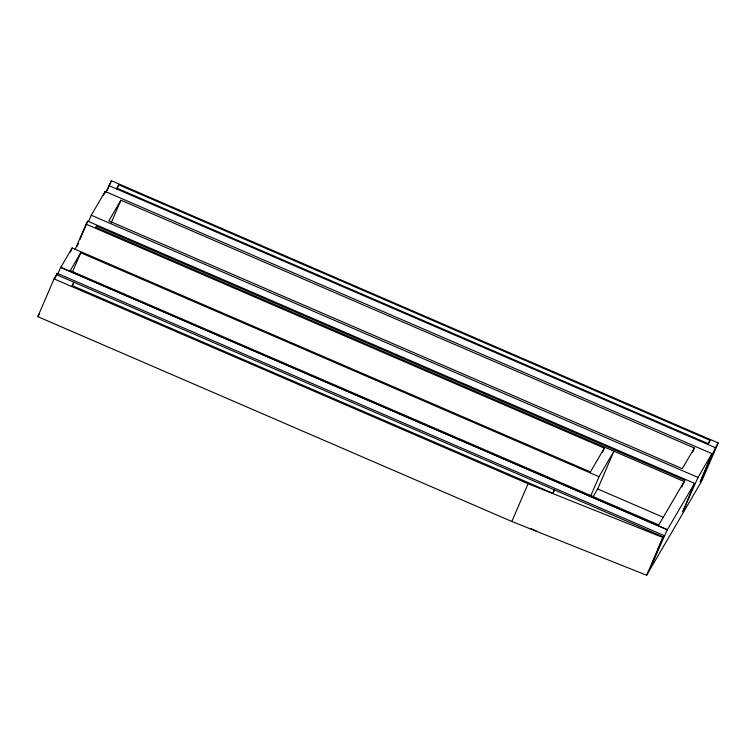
<?xml version="1.0" encoding="UTF-8"?>
<svg xmlns="http://www.w3.org/2000/svg" width="756" height="756" viewBox="0 0 756 756"><rect width="100%" height="100%" fill="white"/><g stroke="black" fill="none" stroke-linecap="round" stroke-linejoin="round"><path stroke-width="1.13" d="M60.678 267.35L667.35 529.739L60.678 267.35L57.626 274.4M77.225 246.229L78.35 243.489M79.985 239.548L81.251 236.524M81.695 235.485L84.341 229.229M660.082 544.301L651.738 564.713L667.359 529.502M55.084 278.217L57.191 273.313L663.872 535.465L646.645 575.259L511.831 521.479L37.8 316.641L54.063 278.888L57.191 273.313M84.776 228.227L87.79 221.187L694.518 483.358L682.706 511.85L697.996 477.414L711.944 453.628L105.188 191.448L91.268 215.243L88.594 221.423M103.459 195.454L105.188 191.448M711.944 453.628L700.15 482.073L715.412 447.694L718.2 442.931L111.444 180.741L105.538 192.704M70.327 252.183L72.141 247.959L590.417 471.905L604.327 448.11L86.052 224.163L75.127 249.537M107.257 190.455L108.656 187.214M109.582 185.059L111.444 180.741M72.378 272.16L80.741 252.74L599.017 476.696L613.929 451.19L597.665 488.943L593.082 496.796M72.075 286.571L73.937 282.253L72.018 285.532L552.579 493.186L554.498 489.907L553.562 492.071M116.897 189.132L118.749 184.814L710.035 440.313L708.174 444.632M111.16 222.859L120.913 200.208L694.377 448.006L692.515 452.315M511.831 521.479L528.094 483.717L662.899 537.497L663.872 535.465M602.504 452.343L604.327 448.11M590.653 496.116L599.017 476.696M681.855 486.94L684.18 481.544L95.653 227.244L96.39 225.978L684.917 480.287L658.75 524.947L70.27 270.657L80.741 252.74M718.2 442.931L701.937 480.684L646.645 575.259M657.446 550.075L662.899 537.497M60.669 267.586L72.141 247.959M86.052 224.163L87.79 221.187M37.8 316.641L39.577 313.608M118.749 184.814L116.821 188.121L708.098 443.621L710.035 440.313M120.913 200.208L108.836 220.865L682.271 468.654L694.377 448.006M667.35 529.739L694.518 483.358M108.656 185.504L715.412 447.694M91.268 215.243L697.996 477.414M597.665 488.943L663.598 517.435M56.492 274.721L663.239 536.902M54.063 278.888L528.094 483.717M530.91 528.605L536.316 530.948"/></g></svg>
